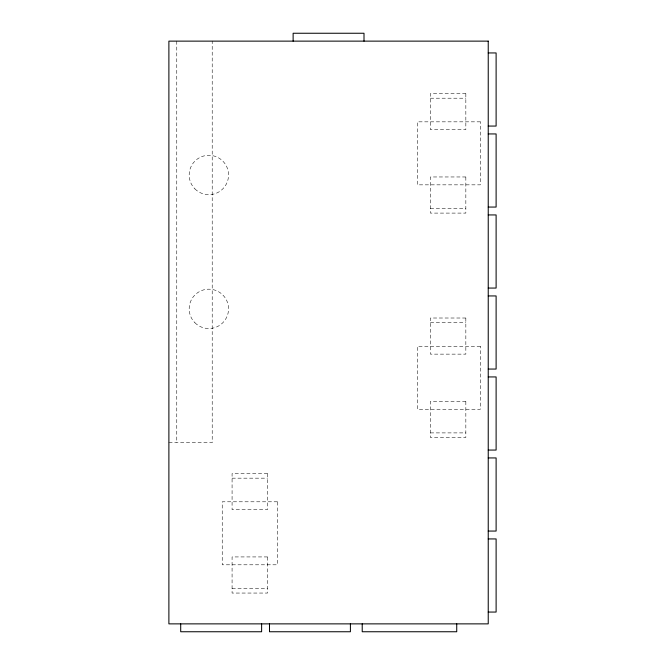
<?xml version="1.0" encoding="UTF-8"?>
<svg xmlns="http://www.w3.org/2000/svg" width="665" height="665" viewBox="0 0 665 665"><rect width="100%" height="100%" fill="white"/><g stroke="black" fill="none" stroke-linecap="round" stroke-linejoin="round"><path stroke-width="0.5" stroke-dasharray="3.33 2.49" d="M430.405 98.204L465.841 98.204M430.405 208.469L465.841 208.469M430.405 322.633L465.841 322.633M430.405 432.898L465.841 432.898M168.885 442.724L212.21 442.724L212.21 41.13M232.077 478.168L267.521 478.168M232.077 588.434L267.521 588.434M176.765 41.13L176.765 442.724M465.841 93.582L430.405 93.582L430.405 129.708L465.841 129.708L465.841 93.582M480.363 121.836L417.354 121.836L417.354 184.845L480.363 184.845L480.363 121.836M465.841 176.965L430.405 176.965L430.405 213.099L465.841 213.099L465.841 176.965M465.841 318.011L430.405 318.011L430.405 354.137L465.841 354.137L465.841 318.011M480.363 346.266L417.354 346.266L417.354 409.274L480.363 409.274L480.363 346.266M465.841 401.394L430.405 401.394L430.405 437.528L465.841 437.528L465.841 401.394M267.521 473.538L232.077 473.538L232.077 509.673L267.521 509.673L267.521 473.538M277.372 501.792L222.235 501.792L222.235 564.801L277.372 564.801L277.372 501.792M267.521 556.929L232.077 556.929L232.077 593.055L267.521 593.055L267.521 556.929M194.936 188.918A19.692 19.692 0 0 0 227.879 180.09A19.692 19.692 0 0 0 203.764 155.976A19.692 19.692 0 0 0 194.936 188.918M194.936 322.783A19.692 19.692 0 0 0 227.879 313.955A19.692 19.692 0 0 0 203.764 289.84A19.692 19.692 0 0 0 194.936 322.783"/><path stroke-width="1" d="M488.235 52.942L496.115 52.942L496.115 126.067L488.235 126.067M488.235 133.939L496.115 133.939L496.115 207.064L488.235 207.064M488.235 214.936L496.115 214.936L496.115 288.061L488.235 288.061M488.235 295.942L496.115 295.942L496.115 369.058L488.235 369.058M488.235 376.939L496.115 376.939L496.115 450.064L488.235 450.064M488.235 457.936L496.115 457.936L496.115 531.061L488.235 531.061M488.235 538.933L496.115 538.933L496.115 612.058L488.235 612.058M456.73 623.87L456.73 631.75L362.217 631.75L362.217 623.87M364.004 41.13L364.004 33.25L293.124 33.25L293.124 41.13M350.405 623.87L350.405 631.75L269.491 631.75L269.491 623.87M261.619 623.87L261.619 631.75L180.705 631.75L180.705 623.87M488.235 41.13L168.885 41.13L168.885 623.87L488.235 623.87L488.235 41.13"/></g></svg>
